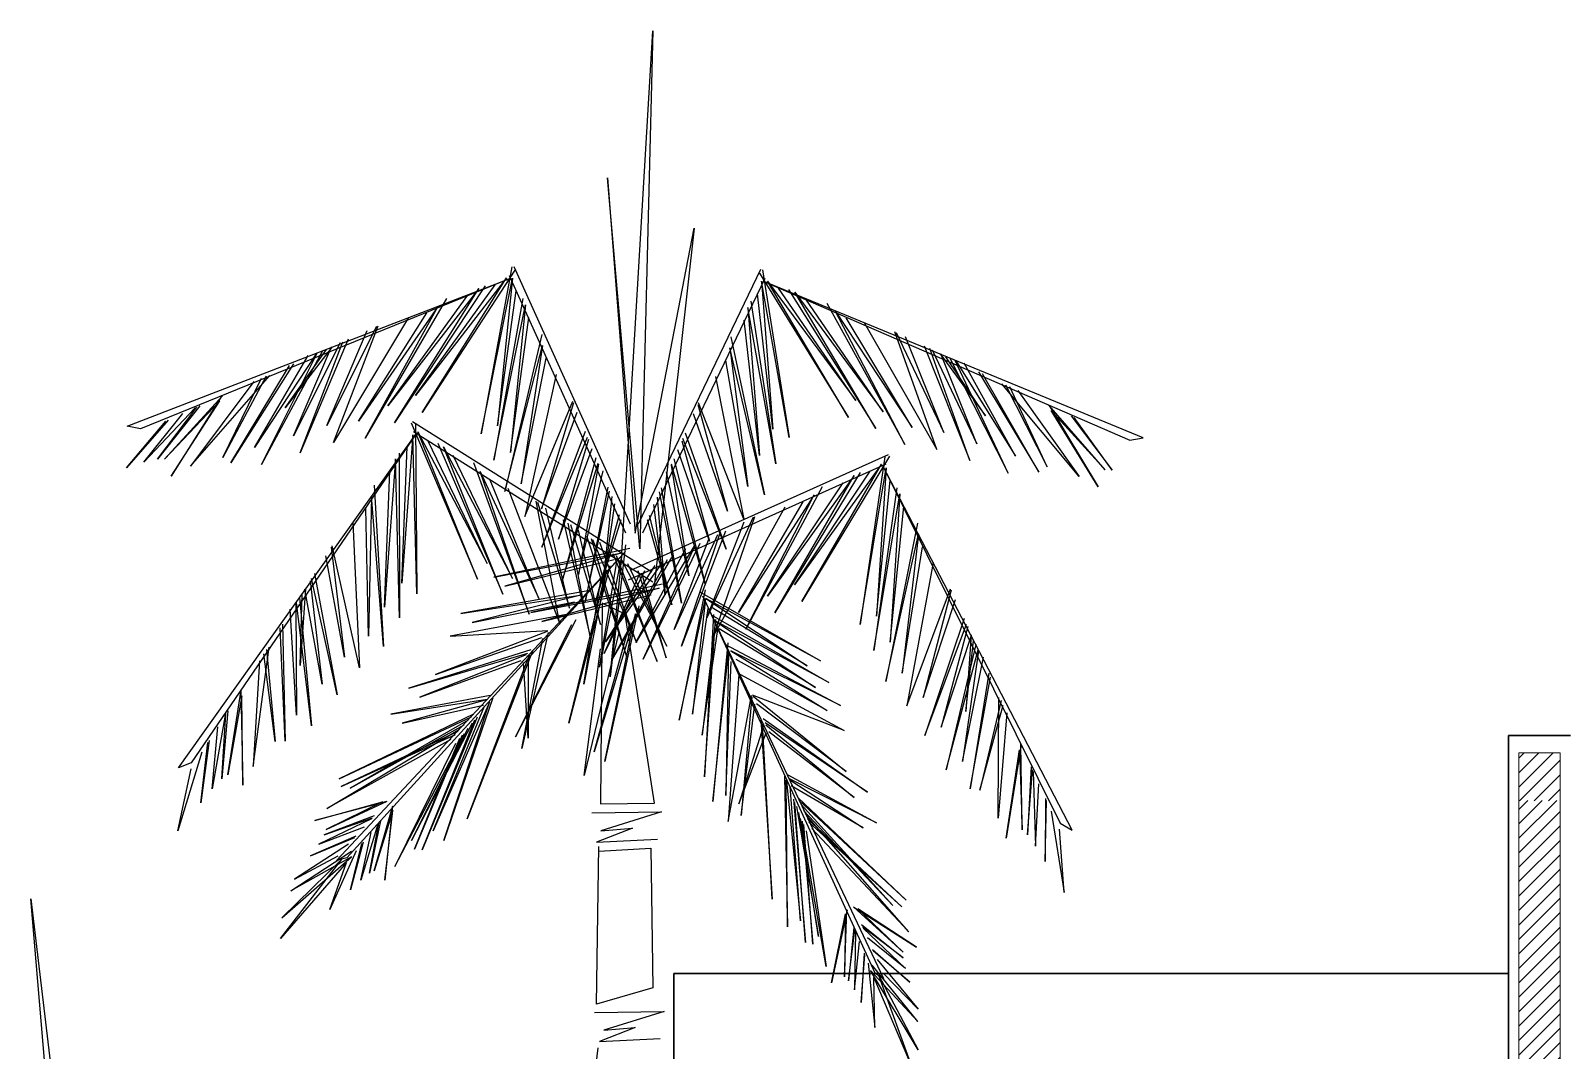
# Model space of a CAD drawing. Header units: millimetres. Extents: x -106 to 2534, y 21 to 2786.
# Drawn here: x 1305.097 to 1308.813, y 1353.598 to 1356.068 of the extents above; entities that cross this region are included whole.
import ezdxf

# ---------------------------------------------------------------- set-up
doc = ezdxf.new("R2010")
doc.units = ezdxf.units.MM
for name, color, linetype, lineweight in [('achurado', 142, 'Continuous', 9), ('muro adela', 202, 'Continuous', 30), ('muros', 20, 'Continuous', 30)]:
    doc.layers.add(name, color=color, linetype=linetype, lineweight=lineweight)

# ---------------------------------------------------------------- blocks, each defined once
blk = doc.blocks.new('palmas')
at = {"color": 102}
for p, q in [((1255.2605, 1365.5024), (1255.3357, 1366.7689)), ((1255.3357, 1366.7689), (1255.304, 1365.5139)), ((1255.226, 1366.4129), (1255.2925, 1365.552)), ((1255.304, 1365.5139), (1255.226, 1366.4129)), ((1255.2925, 1365.552), (1255.4351, 1366.2903)), ((1255.4351, 1366.2903), (1255.3381, 1365.4162)), ((1255.0012, 1366.1885), (1254.777, 1365.8442)), ((1254.9939, 1366.1967), (1254.9194, 1365.7926)), ((1254.9985, 1366.1974), (1255.2806, 1365.5742)), ((1255.5962, 1366.1903), (1255.2999, 1365.5736)), ((1255.6007, 1366.1894), (1255.6659, 1365.7837)), ((1254.0626, 1365.811), (1254.9917, 1366.1691)), ((1254.9917, 1366.1691), (1254.0951, 1365.8045)), ((1254.9293, 1366.1512), (1254.7102, 1365.8187)), ((1254.9811, 1366.1701), (1254.7607, 1365.8854)), ((1254.7607, 1365.8854), (1254.9538, 1366.1536)), ((1254.777, 1365.8442), (1254.9811, 1366.1701)), ((1254.9194, 1365.7926), (1254.9958, 1366.1696)), ((1254.9958, 1366.1696), (1254.9596, 1365.8114)), ((1254.9874, 1366.1761), (1255.2695, 1365.5529)), ((1255.6067, 1366.1687), (1255.3104, 1365.552)), ((1255.5933, 1366.1814), (1255.8095, 1365.832)), ((1255.5982, 1366.1624), (1255.6262, 1365.8034)), ((1255.6659, 1365.7837), (1255.5982, 1366.1624)), ((1255.6129, 1366.1626), (1255.8267, 1365.8729)), ((1255.8095, 1365.832), (1255.6129, 1366.1626)), ((1254.8358, 1366.1201), (1254.639, 1365.782)), ((1254.9143, 1366.1447), (1254.6939, 1365.86)), ((1254.6939, 1365.86), (1254.887, 1366.1282)), ((1254.7102, 1365.8187), (1254.9143, 1366.1447)), ((1255.0203, 1366.1202), (1254.9503, 1365.7282)), ((1254.9596, 1365.8114), (1255.0043, 1366.1388)), ((1255.5726, 1366.1135), (1255.6336, 1365.72)), ((1255.6262, 1365.8034), (1255.589, 1366.1317)), ((1255.8267, 1365.8729), (1255.6398, 1366.1454)), ((1255.6642, 1366.1424), (1255.8757, 1365.8051)), ((1255.6791, 1366.1356), (1255.8929, 1365.846)), ((1255.8757, 1365.8051), (1255.6791, 1366.1356)), ((1255.8929, 1365.846), (1255.706, 1366.1185)), ((1254.8158, 1366.1018), (1254.6228, 1365.8232)), ((1254.6228, 1365.8232), (1254.7884, 1366.0852)), ((1254.639, 1365.782), (1254.8158, 1366.1018)), ((1254.9503, 1365.7282), (1255.0267, 1366.1051)), ((1255.0267, 1366.1051), (1254.9905, 1365.7469)), ((1255.5658, 1366.0986), (1255.5938, 1365.7397)), ((1255.6336, 1365.72), (1255.5658, 1366.0986)), ((1255.757, 1366.1092), (1255.946, 1365.7667)), ((1255.7766, 1366.0904), (1255.9632, 1365.8076)), ((1255.946, 1365.7667), (1255.7766, 1366.0904)), ((1254.6665, 1366.0525), (1254.5457, 1365.8128)), ((1254.5457, 1365.8128), (1254.6438, 1366.0423)), ((1254.7436, 1366.0738), (1254.5619, 1365.7715)), ((1254.5619, 1365.7715), (1254.6702, 1366.0541)), ((1254.9905, 1365.7469), (1255.0352, 1366.0743)), ((1255.5938, 1365.7397), (1255.5566, 1366.068)), ((1255.9632, 1365.8076), (1255.8036, 1366.0733)), ((1255.8482, 1366.0608), (1256.0229, 1365.7545)), ((1256.0229, 1365.7545), (1255.921, 1366.0395)), ((1254.559, 1366.003), (1254.4453, 1365.8556)), ((1254.5786, 1366.0129), (1254.465, 1365.7877)), ((1254.465, 1365.7877), (1254.5572, 1366.0033)), ((1254.5977, 1366.0215), (1254.4812, 1365.7464)), ((1254.4812, 1365.7464), (1254.5844, 1366.0155)), ((1255.0667, 1366.0333), (1254.9766, 1365.6525)), ((1254.9766, 1365.6525), (1255.0686, 1366.0062)), ((1255.0686, 1366.0062), (1255.0168, 1365.6713)), ((1255.5242, 1366.0277), (1255.6056, 1365.645)), ((1255.9247, 1366.0378), (1256.04, 1365.7954)), ((1256.04, 1365.7954), (1255.9472, 1366.027)), ((1255.9928, 1366.0052), (1256.1029, 1365.7275)), ((1254.5199, 1365.9865), (1254.3712, 1365.7596)), ((1254.3712, 1365.7596), (1254.5006, 1365.9823)), ((1254.5352, 1365.9934), (1254.3874, 1365.7183)), ((1254.3874, 1365.7183), (1254.5223, 1365.9876)), ((1254.4453, 1365.8556), (1254.545, 1365.9968)), ((1255.0168, 1365.6713), (1255.0771, 1365.9753)), ((1255.5658, 1365.6647), (1255.5125, 1365.97)), ((1255.5216, 1366.0006), (1255.5658, 1365.6647)), ((1255.6056, 1365.645), (1255.5216, 1366.0006)), ((1256.1029, 1365.7275), (1256.006, 1365.999)), ((1256.0117, 1365.9962), (1256.1201, 1365.7684)), ((1256.0311, 1365.9859), (1256.1413, 1365.8359)), ((1256.1201, 1365.7684), (1256.0328, 1365.9861)), ((1256.1413, 1365.8359), (1256.0449, 1365.9793)), ((1256.0546, 1365.9757), (1256.1961, 1365.6973)), ((1256.1961, 1365.6973), (1256.0674, 1365.9697)), ((1256.0698, 1365.9685), (1256.2133, 1365.7382)), ((1254.2156, 1365.7142), (1254.4079, 1365.9338)), ((1254.3989, 1365.9322), (1254.2938, 1365.7353)), ((1254.4652, 1365.962), (1254.3139, 1365.7225)), ((1254.3139, 1365.7225), (1254.4554, 1365.9576)), ((1255.1017, 1365.9361), (1255.0253, 1365.5919)), ((1255.4869, 1365.9314), (1255.5555, 1365.5854)), ((1256.2133, 1365.7382), (1256.089, 1365.9638)), ((1256.1239, 1365.9427), (1256.2697, 1365.6998)), ((1256.2697, 1365.6998), (1256.1336, 1365.938)), ((1254.3691, 1365.9188), (1254.2156, 1365.7142)), ((1254.2938, 1365.7353), (1254.3881, 1365.9273)), ((1256.3677, 1365.6893), (1256.1805, 1365.9132)), ((1256.1895, 1365.9114), (1256.2901, 1365.7121)), ((1256.2901, 1365.7121), (1256.2001, 1365.9063)), ((1256.219, 1365.8973), (1256.3677, 1365.6893)), ((1254.2271, 1365.855), (1254.1031, 1365.7234)), ((1254.2387, 1365.8602), (1254.1359, 1365.7308)), ((1254.1359, 1365.7308), (1254.2309, 1365.8567)), ((1254.1531, 1365.7312), (1254.2933, 1365.8847)), ((1254.2871, 1365.872), (1254.1531, 1365.7312)), ((1254.292, 1365.8841), (1254.1693, 1365.6899)), ((1254.1693, 1365.6899), (1254.2871, 1365.872)), ((1255.0253, 1365.5919), (1255.1414, 1365.8714)), ((1255.1429, 1365.8676), (1255.0655, 1365.6106)), ((1255.4442, 1365.8638), (1255.5158, 1365.6051)), ((1255.5555, 1365.5854), (1255.4458, 1365.8676)), ((1256.4307, 1365.7048), (1256.294, 1365.8615)), ((1256.2953, 1365.8609), (1256.4135, 1365.6639)), ((1254.1614, 1365.8254), (1254.0611, 1365.7104)), ((1254.0611, 1365.7104), (1254.1563, 1365.8231)), ((1254.1031, 1365.7234), (1254.1969, 1365.8414)), ((1254.7501, 1365.8188), (1254.9111, 1365.4407)), ((1254.7535, 1365.8219), (1255.3329, 1365.458)), ((1254.7607, 1365.816), (1254.7639, 1365.4051)), ((1255.0655, 1365.6106), (1255.1523, 1365.8446)), ((1255.5158, 1365.6051), (1255.4342, 1365.841)), ((1256.2999, 1365.8487), (1256.4307, 1365.7048)), ((1256.4135, 1365.6639), (1256.2999, 1365.8487)), ((1256.348, 1365.8357), (1256.4478, 1365.704)), ((1256.4478, 1365.704), (1256.3557, 1365.832)), ((1254.0951, 1365.8045), (1254.0626, 1365.811)), ((1254.1866, 1364.983), (1254.7636, 1365.7946)), ((1254.7636, 1365.7946), (1254.2173, 1364.9956)), ((1254.7541, 1365.7896), (1254.7276, 1365.4305)), ((1254.7639, 1365.4051), (1254.7541, 1365.7896)), ((1254.7561, 1365.798), (1255.3354, 1365.4342)), ((1254.7667, 1365.7972), (1254.9343, 1365.4786)), ((1254.9111, 1365.4407), (1254.7667, 1365.7972)), ((1255.1715, 1365.7978), (1255.0665, 1365.5181)), ((1255.0665, 1365.5181), (1255.1771, 1365.7843)), ((1255.5126, 1365.5126), (1255.4082, 1365.7813)), ((1255.414, 1365.7947), (1255.5126, 1365.5126)), ((1254.7214, 1365.7452), (1254.7222, 1365.347)), ((1254.7276, 1365.4305), (1254.7405, 1365.7607)), ((1254.9343, 1365.4786), (1254.7908, 1365.7762)), ((1254.8144, 1365.7695), (1254.9725, 1365.4041)), ((1254.8281, 1365.7606), (1254.9956, 1365.4419)), ((1254.9725, 1365.4041), (1254.8281, 1365.7606)), ((1255.1795, 1365.7784), (1255.1067, 1365.5369)), ((1255.1067, 1365.5369), (1255.1883, 1365.7567)), ((1255.9053, 1365.7419), (1255.2812, 1365.4616)), ((1255.4729, 1365.5323), (1255.3963, 1365.754)), ((1255.4056, 1365.7754), (1255.4729, 1365.5323)), ((1254.7125, 1365.7315), (1254.6859, 1365.3725)), ((1254.7222, 1365.347), (1254.7125, 1365.7315)), ((1254.9956, 1365.4419), (1254.8521, 1365.7396)), ((1254.9011, 1365.7227), (1255.0362, 1365.3555)), ((1255.1975, 1365.7344), (1255.1152, 1365.4331)), ((1255.1152, 1365.4331), (1255.2028, 1365.7213)), ((1255.2039, 1365.7188), (1255.1554, 1365.4519)), ((1255.8994, 1365.7186), (1255.2753, 1365.4383)), ((1255.3799, 1365.7165), (1255.4222, 1365.4485)), ((1255.4619, 1365.4288), (1255.3809, 1365.7189)), ((1255.3866, 1365.7319), (1255.4619, 1365.4288)), ((1255.8888, 1365.7193), (1255.6788, 1365.4269)), ((1255.9082, 1365.7384), (1255.6965, 1365.3862)), ((1255.6965, 1365.3862), (1255.8888, 1365.7193)), ((1255.8973, 1365.737), (1255.8374, 1365.3305)), ((1255.8374, 1365.3305), (1255.9002, 1365.71)), ((1255.9002, 1365.71), (1255.8768, 1365.3507)), ((1256.3508, 1364.8327), (1255.8915, 1365.7162)), ((1255.8915, 1365.7162), (1256.3221, 1364.8494)), ((1254.6606, 1365.6677), (1254.6832, 1365.2771)), ((1254.6859, 1365.3725), (1254.6988, 1365.7026)), ((1254.9176, 1365.7012), (1255.0593, 1365.3934)), ((1255.0362, 1365.3555), (1254.9176, 1365.7012)), ((1255.0593, 1365.3934), (1254.9417, 1365.6801)), ((1255.1554, 1365.4519), (1255.215, 1365.7025)), ((1255.4222, 1365.4485), (1255.3684, 1365.7004)), ((1255.823, 1365.6915), (1255.6129, 1365.3991)), ((1255.6129, 1365.3991), (1255.7962, 1365.674)), ((1255.8377, 1365.6985), (1255.6306, 1365.3584)), ((1255.6306, 1365.3584), (1255.823, 1365.6915)), ((1255.6788, 1365.4269), (1255.862, 1365.7018)), ((1255.8768, 1365.3507), (1255.9097, 1365.6795)), ((1254.654, 1365.6413), (1254.6469, 1365.3025)), ((1254.6832, 1365.2771), (1254.654, 1365.6413)), ((1254.9839, 1365.6611), (1255.1103, 1365.3318)), ((1255.2266, 1365.6633), (1255.1714, 1365.3856)), ((1255.1714, 1365.3856), (1255.2307, 1365.6534)), ((1255.2359, 1365.6406), (1255.2116, 1365.4043)), ((1255.346, 1365.639), (1255.365, 1365.4022)), ((1255.4047, 1365.3825), (1255.3516, 1365.6517)), ((1255.3559, 1365.6615), (1255.4047, 1365.3825)), ((1255.726, 1365.645), (1255.5432, 1365.3597)), ((1255.7454, 1365.6641), (1255.5608, 1365.3191)), ((1255.5608, 1365.3191), (1255.726, 1365.645)), ((1255.9264, 1365.6615), (1255.8706, 1365.2672)), ((1255.8706, 1365.2672), (1255.9334, 1365.6467)), ((1255.9334, 1365.6467), (1255.9101, 1365.2874)), ((1254.6469, 1365.3025), (1254.6404, 1365.6124)), ((1255.1103, 1365.3318), (1255.0527, 1365.629)), ((1255.0561, 1365.6267), (1255.1334, 1365.3697)), ((1255.1334, 1365.3697), (1255.0766, 1365.6127)), ((1255.2541, 1365.5961), (1255.1948, 1365.3809)), ((1255.2116, 1365.4043), (1255.2433, 1365.6225)), ((1255.3268, 1365.5949), (1255.3812, 1365.3784)), ((1255.365, 1365.4022), (1255.3382, 1365.6211)), ((1255.6549, 1365.6145), (1255.4842, 1365.3059)), ((1255.5432, 1365.3597), (1255.6993, 1365.6275)), ((1255.9101, 1365.2874), (1255.943, 1365.6162)), ((1254.6093, 1365.5781), (1254.6247, 1365.2258)), ((1255.1185, 1365.5843), (1255.1854, 1365.2931)), ((1255.1854, 1365.2931), (1255.1305, 1365.5761)), ((1255.1358, 1365.5725), (1255.2085, 1365.3309)), ((1255.2085, 1365.3309), (1255.1552, 1365.5593)), ((1255.1948, 1365.3809), (1255.2586, 1365.5852)), ((1255.3812, 1365.3784), (1255.3221, 1365.5841)), ((1255.511, 1365.557), (1255.4045, 1365.2779)), ((1255.5786, 1365.5904), (1255.4665, 1365.3465)), ((1255.4665, 1365.3465), (1255.5563, 1365.5794)), ((1255.4842, 1365.3059), (1255.5823, 1365.5922)), ((1255.9759, 1365.5763), (1255.8996, 1365.1926)), ((1254.6247, 1365.2258), (1254.559, 1365.5212)), ((1255.1751, 1365.5457), (1255.2729, 1365.2491)), ((1255.2729, 1365.2491), (1255.1868, 1365.5378)), ((1255.189, 1365.5363), (1255.296, 1365.287)), ((1255.296, 1365.287), (1255.2073, 1365.5288)), ((1255.2689, 1365.5239), (1255.2321, 1365.2039)), ((1255.4344, 1365.5192), (1255.294, 1365.2871)), ((1255.4495, 1365.5267), (1255.3117, 1365.2465)), ((1255.3117, 1365.2465), (1255.4368, 1365.5204)), ((1255.4921, 1365.5477), (1255.3868, 1365.3185)), ((1255.3868, 1365.3185), (1255.4712, 1365.5374)), ((1255.4045, 1365.2779), (1255.4979, 1365.5505)), ((1255.8996, 1365.1926), (1255.9788, 1365.5493)), ((1255.9788, 1365.5493), (1255.939, 1365.2128)), ((1255.939, 1365.2128), (1255.9884, 1365.5188)), ((1254.5884, 1365.2512), (1254.5435, 1365.4967)), ((1254.5568, 1365.5178), (1254.5884, 1365.2512)), ((1254.5694, 1364.7585), (1255.2691, 1365.507)), ((1255.2691, 1365.507), (1254.5945, 1364.7653)), ((1255.2794, 1365.5149), (1254.9501, 1365.4455)), ((1254.9501, 1365.4455), (1255.2609, 1365.5043)), ((1255.2609, 1365.5043), (1254.9771, 1365.4235)), ((1254.9771, 1365.4235), (1255.242, 1365.4878)), ((1255.2613, 1365.504), (1255.2063, 1365.2272)), ((1255.2063, 1365.2272), (1255.2479, 1365.4828)), ((1255.3586, 1365.4818), (1255.2204, 1365.2887)), ((1255.2321, 1365.2039), (1255.2613, 1365.504)), ((1255.3806, 1365.4927), (1255.2381, 1365.248)), ((1255.2381, 1365.248), (1255.371, 1365.488)), ((1255.2386, 1365.5026), (1255.346, 1365.2405)), ((1255.346, 1365.2405), (1255.2475, 1365.4965)), ((1255.259, 1365.4887), (1255.3691, 1365.2783)), ((1255.294, 1365.2871), (1255.4153, 1365.5143)), ((1254.5165, 1365.454), (1254.5713, 1365.1603)), ((1255.2316, 1365.4726), (1255.1318, 1365.0915)), ((1255.1318, 1365.0915), (1255.2233, 1365.4628)), ((1255.2233, 1365.4628), (1255.1683, 1365.186)), ((1255.3155, 1365.4606), (1255.2175, 1365.26)), ((1255.2175, 1365.26), (1255.3049, 1365.4553)), ((1255.2204, 1365.2887), (1255.3411, 1365.4732)), ((1255.3691, 1365.2783), (1255.2751, 1365.4778)), ((1255.2987, 1365.4617), (1255.368, 1365.2495)), ((1255.368, 1365.2495), (1255.3085, 1365.4551)), ((1256.0144, 1365.4805), (1255.9504, 1365.1337)), ((1254.4945, 1365.4172), (1254.4811, 1365.2315)), ((1254.535, 1365.1858), (1254.4928, 1365.4165)), ((1254.5053, 1365.4362), (1254.535, 1365.1858)), ((1254.5713, 1365.1603), (1254.5087, 1365.4416)), ((1255.183, 1365.4128), (1254.8708, 1365.3572)), ((1255.3589, 1365.4282), (1255.0397, 1365.3597)), ((1255.0397, 1365.3597), (1255.3505, 1365.4185)), ((1255.3505, 1365.4185), (1255.0667, 1365.3377)), ((1255.1683, 1365.186), (1255.2099, 1365.4416)), ((1255.462, 1365.4148), (1255.3994, 1365.0989)), ((1255.4494, 1365.4095), (1255.7417, 1365.2428)), ((1255.9504, 1365.1337), (1256.0564, 1365.4172)), ((1256.058, 1365.4135), (1255.9899, 1365.1539)), ((1254.4709, 1365.3818), (1254.4723, 1365.1105)), ((1254.5086, 1365.0851), (1254.4724, 1365.3841)), ((1254.4799, 1365.3961), (1254.5086, 1365.0851)), ((1254.4811, 1365.2315), (1254.4863, 1365.4043)), ((1254.8708, 1365.3572), (1255.1646, 1365.4022)), ((1255.1646, 1365.4022), (1254.8978, 1365.3353)), ((1254.8978, 1365.3353), (1255.1457, 1365.3857)), ((1255.0667, 1365.3377), (1255.3316, 1365.402)), ((1255.268, 1365.3552), (1255.213, 1365.3818)), ((1255.3013, 1365.3761), (1255.2192, 1364.9988)), ((1255.3994, 1365.0989), (1255.4632, 1365.3936)), ((1255.4632, 1365.3936), (1255.4311, 1365.1132)), ((1255.8944, 1364.4724), (1255.4567, 1365.3988)), ((1255.4567, 1365.3988), (1255.8726, 1364.4866)), ((1255.4637, 1365.3938), (1255.7093, 1365.2301)), ((1255.7417, 1365.2428), (1255.4637, 1365.3938)), ((1255.7093, 1365.2301), (1255.4766, 1365.3723)), ((1255.9899, 1365.1539), (1256.0683, 1365.3908)), ((1254.4723, 1365.1105), (1254.4572, 1365.3677)), ((1255.1265, 1365.3549), (1254.8447, 1365.3022)), ((1255.1493, 1365.3422), (1255.0026, 1365.0585)), ((1255.2937, 1365.3562), (1255.1934, 1365.0221)), ((1255.1934, 1365.0221), (1255.2803, 1365.3351)), ((1255.2192, 1364.9988), (1255.2937, 1365.3562)), ((1255.4311, 1365.1132), (1255.4695, 1365.3693)), ((1255.4868, 1365.3427), (1255.4546, 1365.0624)), ((1255.4819, 1365.3546), (1255.4606, 1364.9612)), ((1255.4606, 1364.9612), (1255.4868, 1365.3427)), ((1255.4785, 1365.3531), (1255.7615, 1365.1904)), ((1255.4835, 1365.3414), (1255.7291, 1365.1777)), ((1255.7615, 1365.1904), (1255.4835, 1365.3414)), ((1256.0891, 1365.3448), (1255.9943, 1365.0615)), ((1254.445, 1365.048), (1254.4332, 1365.3221)), ((1254.4389, 1365.3311), (1254.445, 1365.048)), ((1255.0794, 1365.3134), (1254.8093, 1365.209)), ((1254.8093, 1365.209), (1255.0664, 1365.2989)), ((1254.8447, 1365.3022), (1255.0815, 1365.3158)), ((1255.0026, 1365.0585), (1255.1396, 1365.3303)), ((1255.0818, 1365.3114), (1255.0185, 1365.0298)), ((1255.0185, 1365.0298), (1255.0694, 1365.2963)), ((1255.2528, 1365.3113), (1255.1688, 1364.9645)), ((1255.4546, 1365.0624), (1255.4931, 1365.3185)), ((1255.7291, 1365.1777), (1255.4964, 1365.3199)), ((1255.9943, 1365.0615), (1256.0951, 1365.3315)), ((1256.0978, 1365.3256), (1256.0337, 1365.0817)), ((1256.0337, 1365.0817), (1256.1074, 1365.3043)), ((1256.1059, 1365.3053), (1256.0935, 1365.1195)), ((1254.3677, 1364.9868), (1254.4067, 1365.276)), ((1254.3677, 1364.9868), (1254.4067, 1365.276)), ((1254.4212, 1365.0475), (1254.3938, 1365.2597)), ((1254.4001, 1365.2697), (1254.4212, 1365.0475)), ((1255.0399, 1365.2694), (1254.7444, 1365.1766)), ((1254.7444, 1365.1766), (1255.0323, 1365.2609)), ((1255.0443, 1365.2656), (1254.8856, 1364.8596)), ((1255.1688, 1364.9645), (1255.2083, 1365.2719)), ((1255.5174, 1365.286), (1255.4804, 1364.9016)), ((1255.4804, 1364.9016), (1255.5186, 1365.2647)), ((1255.5099, 1365.2828), (1255.7902, 1365.1346)), ((1255.5186, 1365.2647), (1255.5121, 1364.9159)), ((1255.5242, 1365.2671), (1255.7578, 1365.1219)), ((1255.7902, 1365.1346), (1255.5242, 1365.2671)), ((1256.1174, 1365.2823), (1256.046, 1364.9783)), ((1256.046, 1364.9783), (1256.1232, 1365.2695)), ((1256.1243, 1365.267), (1256.0855, 1364.9985)), ((1256.0935, 1365.1195), (1256.1122, 1365.2913)), ((1254.3826, 1365.2421), (1254.3677, 1364.9868)), ((1254.3826, 1365.2421), (1254.3677, 1364.9868)), ((1255.0289, 1365.2571), (1254.7713, 1365.1547)), ((1254.7713, 1365.1547), (1255.0167, 1365.2435)), ((1254.8856, 1364.8596), (1255.0371, 1365.2568)), ((1255.0331, 1365.0552), (1255.0223, 1365.2387)), ((1255.0339, 1365.2529), (1255.0331, 1365.0552)), ((1255.5121, 1364.9159), (1255.5249, 1365.2405)), ((1255.7578, 1365.1219), (1255.5371, 1365.2456)), ((1256.0855, 1364.9985), (1256.136, 1365.2511)), ((1255.5438, 1365.2095), (1255.5179, 1364.8536)), ((1255.546, 1365.2104), (1255.7983, 1365.0741)), ((1256.149, 1365.2124), (1256.1038, 1364.9328)), ((1256.1038, 1364.9328), (1256.1534, 1365.2026)), ((1254.3061, 1364.9664), (1254.3382, 1365.1718)), ((1254.3401, 1365.1578), (1254.3061, 1364.9664)), ((1254.3375, 1365.1706), (1254.3424, 1364.941)), ((1254.3424, 1364.941), (1254.3401, 1365.1578)), ((1254.9417, 1365.1582), (1254.7011, 1365.1132)), ((1254.7011, 1365.1132), (1254.9343, 1365.1499)), ((1254.9329, 1365.1484), (1254.728, 1365.0913)), ((1254.9479, 1365.1528), (1254.8296, 1364.8071)), ((1255.5179, 1364.8536), (1255.5742, 1365.1583)), ((1255.5753, 1365.1553), (1255.5496, 1364.8679)), ((1255.7983, 1365.0741), (1255.5769, 1365.1595)), ((1255.5782, 1365.1566), (1255.8036, 1364.9746)), ((1256.172, 1364.8615), (1256.1733, 1365.1533)), ((1254.2995, 1365.1105), (1254.2687, 1364.9323)), ((1254.3063, 1365.1212), (1254.292, 1364.9566)), ((1254.292, 1364.9566), (1254.3017, 1365.114)), ((1254.9015, 1365.1134), (1254.5759, 1364.9563)), ((1254.728, 1365.0913), (1254.9252, 1365.135)), ((1254.9396, 1365.1426), (1254.8038, 1364.8304)), ((1254.8038, 1364.8304), (1254.9275, 1365.1329)), ((1254.8296, 1364.8071), (1254.9409, 1365.1443)), ((1255.5496, 1364.8679), (1255.5825, 1365.1372)), ((1255.8036, 1364.9746), (1255.5862, 1365.1387)), ((1256.179, 1365.1462), (1256.1273, 1364.929)), ((1256.1273, 1364.929), (1256.1838, 1365.1354)), ((1256.1924, 1365.1164), (1256.172, 1364.8615)), ((1254.2687, 1364.9323), (1254.2818, 1365.0825)), ((1254.5463, 1364.8849), (1254.8669, 1365.0773)), ((1254.5759, 1364.9563), (1254.8959, 1365.1071)), ((1254.8886, 1365.099), (1254.6028, 1364.9344)), ((1254.6028, 1364.9344), (1254.8784, 1365.0876)), ((1254.8976, 1365.0913), (1254.7508, 1364.8076)), ((1254.7508, 1364.8076), (1254.8879, 1365.0795)), ((1254.9098, 1365.1063), (1254.7766, 1364.7844)), ((1254.7766, 1364.7844), (1254.9045, 1365.0997)), ((1255.6031, 1365.085), (1255.5435, 1364.8965)), ((1255.597, 1365.1003), (1255.6241, 1364.6653)), ((1255.6241, 1364.6653), (1255.6012, 1365.0897)), ((1255.6024, 1365.1026), (1255.8555, 1364.924)), ((1255.8555, 1364.924), (1255.607, 1365.0921)), ((1255.6091, 1365.0875), (1255.8231, 1364.9113)), ((1254.2611, 1365.0496), (1254.2408, 1364.8983)), ((1254.2408, 1364.8983), (1254.258, 1365.0448)), ((1254.8464, 1365.0519), (1254.5463, 1364.8849)), ((1254.8635, 1365.071), (1254.5806, 1364.9383)), ((1254.5806, 1364.9383), (1254.8573, 1365.0641)), ((1254.7106, 1364.7441), (1254.8795, 1365.0665)), ((1254.8575, 1365.0423), (1254.7106, 1364.7441)), ((1254.8737, 1365.0622), (1254.7581, 1364.7863)), ((1254.7581, 1364.7863), (1254.8679, 1365.055)), ((1255.5435, 1364.8965), (1255.6098, 1365.068)), ((1255.8231, 1364.9113), (1255.6166, 1365.0708)), ((1256.2273, 1365.0393), (1256.1906, 1364.8126)), ((1256.2301, 1364.8328), (1256.2267, 1365.0406)), ((1254.2429, 1365.0209), (1254.1851, 1364.8304)), ((1256.1906, 1364.8126), (1256.2229, 1365.0271)), ((1256.2229, 1365.0271), (1256.2301, 1364.8328)), ((1254.1851, 1364.8304), (1254.2175, 1364.9806)), ((1254.2173, 1364.9956), (1254.1866, 1364.983)), ((1255.6544, 1364.9635), (1255.6614, 1364.5982)), ((1255.6619, 1364.9667), (1255.8773, 1364.8504)), ((1256.2513, 1364.9861), (1256.2427, 1364.8211)), ((1256.2427, 1364.8211), (1256.2548, 1364.9784)), ((1256.2565, 1364.9746), (1256.2624, 1364.7938)), ((1255.6614, 1364.5982), (1255.6584, 1364.9532)), ((1255.6592, 1364.9512), (1255.6931, 1364.6125)), ((1255.8773, 1364.8504), (1255.6664, 1364.9566)), ((1255.6673, 1364.9546), (1255.8449, 1364.8377)), ((1255.6931, 1364.6125), (1255.6677, 1364.9383)), ((1255.8449, 1364.8377), (1255.6706, 1364.9395)), ((1256.2624, 1364.7938), (1256.2702, 1364.9444)), ((1254.6913, 1364.9015), (1254.5171, 1364.8561)), ((1254.5171, 1364.8561), (1254.6811, 1364.9008)), ((1254.5441, 1364.8341), (1254.6921, 1364.9023)), ((1254.6811, 1364.9008), (1254.5441, 1364.8341)), ((1254.6608, 1364.7342), (1254.7054, 1364.8909)), ((1254.7047, 1364.89), (1254.6866, 1364.7109)), ((1255.6764, 1364.9075), (1255.7049, 1364.5603)), ((1255.7049, 1364.5603), (1255.6795, 1364.8997)), ((1255.6835, 1364.8895), (1255.7366, 1364.5746)), ((1255.6865, 1364.9117), (1255.9486, 1364.6627)), ((1255.9486, 1364.6627), (1255.6899, 1364.904)), ((1255.6944, 1364.8941), (1255.9162, 1364.6501)), ((1256.2862, 1364.9089), (1256.2853, 1364.7563)), ((1256.2853, 1364.7563), (1256.2886, 1364.9038)), ((1254.6541, 1364.86), (1254.5263, 1364.7986)), ((1254.6608, 1364.8674), (1254.5397, 1364.8214)), ((1254.5397, 1364.8214), (1254.6563, 1364.8624)), ((1254.6757, 1364.8546), (1254.6489, 1364.7279)), ((1254.7056, 1364.8798), (1254.6608, 1364.7342)), ((1254.6866, 1364.7109), (1254.7056, 1364.8798)), ((1255.7366, 1364.5746), (1255.6891, 1364.8753)), ((1255.7555, 1364.5018), (1255.6931, 1364.8603)), ((1255.6973, 1364.8545), (1255.7232, 1364.5564)), ((1255.9162, 1364.6501), (1255.7006, 1364.8801)), ((1255.955, 1364.5857), (1255.7085, 1364.8668)), ((1255.7097, 1364.8597), (1255.9386, 1364.647)), ((1255.9386, 1364.647), (1255.7135, 1364.8513)), ((1256.3002, 1364.878), (1256.3312, 1364.6814)), ((1254.6165, 1364.818), (1254.5067, 1364.7703)), ((1254.5067, 1364.7703), (1254.6135, 1364.8147)), ((1254.5263, 1364.7986), (1254.6368, 1364.8406)), ((1254.6694, 1364.8469), (1254.6284, 1364.7112)), ((1254.6284, 1364.7112), (1254.653, 1364.8268)), ((1254.6489, 1364.7279), (1254.6715, 1364.8494)), ((1255.7232, 1364.5564), (1255.7007, 1364.8459)), ((1255.7067, 1364.8306), (1255.7555, 1364.5018)), ((1255.7202, 1364.8363), (1255.955, 1364.5857)), ((1256.3312, 1364.6814), (1256.3199, 1364.8346)), ((1256.3221, 1364.8494), (1256.3508, 1364.8327)), ((1254.4587, 1364.6853), (1254.6055, 1364.7811)), ((1254.5987, 1364.7981), (1254.4674, 1364.7138)), ((1254.6168, 1364.7826), (1254.5536, 1364.6399)), ((1254.6337, 1364.8032), (1254.6035, 1364.6874)), ((1254.6035, 1364.6874), (1254.6309, 1364.7998)), ((1254.4339, 1364.5695), (1254.5829, 1364.7628)), ((1254.5932, 1364.7537), (1254.4339, 1364.5695)), ((1254.4371, 1364.6199), (1254.606, 1364.7679)), ((1254.5829, 1364.7628), (1254.4371, 1364.6199)), ((1254.606, 1364.7679), (1254.4587, 1364.6853)), ((1254.4674, 1364.7138), (1254.5738, 1364.7703)), ((1254.5536, 1364.6399), (1254.5932, 1364.7537)), ((1254.5945, 1364.7653), (1254.5694, 1364.7585)), ((1253.8289, 1364.6662), (1253.9789, 1363.4198)), ((1253.9375, 1363.4021), (1253.8289, 1364.6662)), ((1255.8057, 1364.6389), (1255.7682, 1364.4629)), ((1255.7682, 1364.4629), (1255.8018, 1364.6295)), ((1255.7999, 1364.4771), (1255.8053, 1364.64)), ((1255.8018, 1364.6295), (1255.7999, 1364.4771)), ((1255.9416, 1364.5367), (1255.8215, 1364.6468)), ((1255.8219, 1364.6458), (1255.9739, 1364.5493)), ((1255.8314, 1364.642), (1255.9416, 1364.5367)), ((1255.9739, 1364.5493), (1255.8314, 1364.642)), ((1255.8225, 1364.5964), (1255.8093, 1364.4675)), ((1255.8093, 1364.4675), (1255.8249, 1364.5901)), ((1255.8406, 1364.604), (1255.9419, 1364.5232)), ((1255.9419, 1364.5232), (1255.8433, 1364.5979)), ((1255.8447, 1364.5949), (1255.9476, 1364.4974)), ((1255.8261, 1364.5871), (1255.8237, 1364.4454)), ((1255.8237, 1364.4454), (1255.8356, 1364.5629)), ((1255.9476, 1364.4974), (1255.8553, 1364.5712)), ((1255.8468, 1364.5346), (1255.8402, 1364.4151)), ((1255.8402, 1364.4151), (1255.8484, 1364.5305)), ((1255.8677, 1364.5434), (1255.9577, 1364.4645)), ((1255.9577, 1364.4645), (1255.8695, 1364.5393)), ((1255.8786, 1364.5191), (1255.9778, 1364.3986)), ((1255.8566, 1364.5098), (1255.8732, 1364.3547)), ((1255.8624, 1364.4925), (1255.9774, 1364.3688)), ((1255.978, 1364.3), (1255.8624, 1364.4925)), ((1255.9774, 1364.3688), (1255.8669, 1364.5049)), ((1255.8726, 1364.4866), (1255.8944, 1364.4724)), ((1255.8828, 1364.4806), (1255.978, 1364.3)), ((1255.9657, 1364.251), (1255.8828, 1364.4806)), ((1255.9778, 1364.3986), (1255.8938, 1364.485)), ((1255.8732, 1364.3547), (1255.8703, 1364.4751)), ((1255.8703, 1364.4751), (1255.9657, 1364.251))]:
    blk.add_line(p, q, dxfattribs=at)
at = {"color": 23}
for p, q in [((1255.213, 1365.3818), (1255.2088, 1364.8962)), ((1255.3398, 1364.8981), (1255.268, 1365.3552)), ((1255.2088, 1364.8962), (1255.3398, 1364.8981)), ((1255.1873, 1364.8741), (1255.3565, 1364.8765)), ((1255.3565, 1364.8765), (1255.2097, 1364.8308)), ((1255.2861, 1364.8373), (1255.1992, 1364.8034)), ((1255.2097, 1364.8308), (1255.2861, 1364.8373)), ((1255.1992, 1364.8034), (1255.3465, 1364.8109)), ((1255.1992, 1364.4106), (1255.2048, 1364.7925)), ((1255.2049, 1364.7816), (1255.3304, 1364.7888)), ((1255.3304, 1364.7888), (1255.3351, 1364.4507)), ((1255.3351, 1364.4507), (1255.1992, 1364.4106)), ((1255.194, 1364.3908), (1255.3632, 1364.3931)), ((1255.3632, 1364.3931), (1255.2164, 1364.3475)), ((1255.2927, 1364.354), (1255.2059, 1364.32)), ((1255.2164, 1364.3475), (1255.2927, 1364.354)), ((1255.1545, 1363.9261), (1255.2034, 1364.3049)), ((1255.2059, 1364.32), (1255.3532, 1364.3275))]:
    blk.add_line(p, q, dxfattribs=at)

msp = doc.modelspace()

# ---------------------------------------------------------------- hatches: boundary and pattern name
at = {"layer": 'achurado'}
h = msp.add_hatch(dxfattribs=at)
h.set_pattern_fill('JIS_WOOD', color=256, scale=0.035, style=0)
h.paths.add_polyline_path([(1308.801, 1354.3192), (1308.701, 1354.3192), (1308.701, 1354.2029), (1308.801, 1354.2029)])
h = msp.add_hatch(dxfattribs=at)
h.set_pattern_fill('JIS_WOOD', color=256, scale=0.035, style=0)
h.set_pattern_definition([(45, (51.268475, -10.700559), (-0.01749999997, 0.01749999997), [])])
h.paths.add_polyline_path([(1308.801, 1354.2036), (1308.701, 1354.2036), (1308.701, 1350.7858), (1308.801, 1350.7858)])

# ---------------------------------------------------------------- linework, layer by layer
at = {"color": 102}
for p, q in [((1307.7915, 1355.082), (1306.8707, 1355.4612)), ((1306.8707, 1355.4612), (1307.7588, 1355.0763)), ((1307.7588, 1355.0763), (1307.7915, 1355.082))]:
    msp.add_line(p, q, dxfattribs=at)
at = {"layer": 'achurado'}
for p, q in [((1308.701, 1350.7858), (1308.701, 1354.3192)), ((1308.801, 1354.3192), (1308.701, 1354.3192)), ((1308.801, 1350.7858), (1308.801, 1354.3192))]:
    msp.add_line(p, q, dxfattribs=at)
at = {"layer": 'muro adela'}
for p, q in [((1306.6545, 1348.0608), (1306.6545, 1353.7848)), ((1306.6545, 1353.7848), (1308.676, 1353.7848))]:
    msp.add_line(p, q, dxfattribs=at)
at = {"layer": 'muros'}
for p in [(1308.676, 1350.7608), (1308.826, 1354.3608)]:
    msp.add_line(p, (1308.676, 1354.3608), dxfattribs=at)

# ---------------------------------------------------------------- block references
msp.add_blockref('palmas', (51.2685, -10.7006))

doc.saveas('drawing.dxf')
